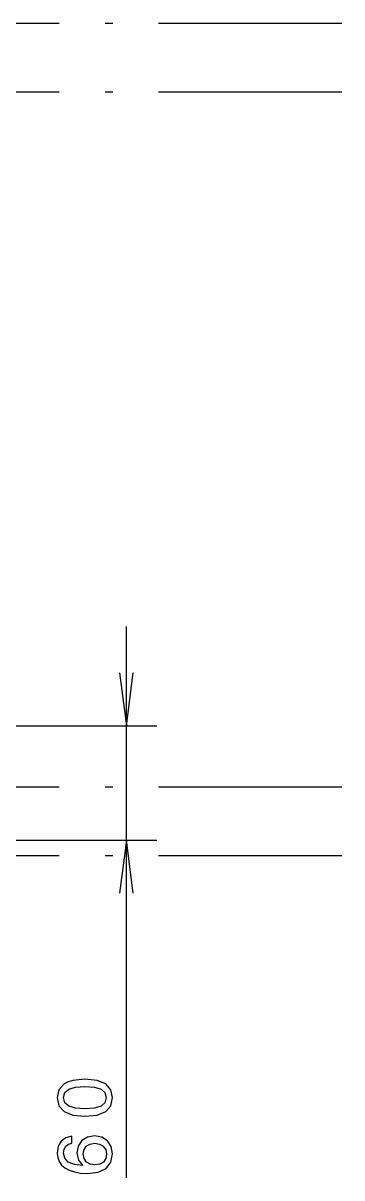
# Model space of a CAD drawing. Extents: x 0 to 1189, y 0 to 841.
# Drawn here: x 790.1 to 810.9, y 198.5 to 274.1 of the extents above; entities that cross this region are included whole.
import ezdxf

# ---------------------------------------------------------------- set-up
doc = ezdxf.new("R2010")
doc.units = 0
doc.linetypes.add('DASHDOT', pattern=[18.5, 12, -3, 0.5, -3])

msp = doc.modelspace()

# ---------------------------------------------------------------- linework, layer by layer
at = {"color": 7, "linetype": 'DASHDOT', "lineweight": 25}
for p, q in [((132.918, 274.069), (810.918, 274.069)), ((132.918, 269.569), (810.918, 269.569)), ((132.918, 224.069), (810.918, 224.069)), ((132.918, 219.569), (810.918, 219.569))]:
    msp.add_line(p, q, dxfattribs=at)
at = {"color": 7, "lineweight": 25}
for p, q in [((796.812, 198.464), (796.812, 234.569)), ((195.668, 228.069), (798.812, 228.069)), ((198.793, 220.569), (798.812, 220.569))]:
    msp.add_line(p, q, dxfattribs=at)
for points in [[(796.355, 231.539), (796.812, 228.069), (797.269, 231.539)], [(797.269, 217.099), (796.812, 220.569), (796.355, 217.099)]]:
    msp.add_lwpolyline(points, dxfattribs=at)
for points in [[(794.103, 202.502), (794.894, 202.578), (795.459, 202.815), (795.802, 203.193), (795.913, 203.718), (795.802, 204.237), (795.459, 204.615), (794.894, 204.847), (794.103, 204.928), (793.316, 204.847), (793.003, 204.752), (792.746, 204.615), (792.403, 204.237), (792.287, 203.718), (792.403, 203.193), (792.751, 202.815), (793.316, 202.578)], [(794.103, 202.986), (793.492, 203.027), (793.054, 203.153), (792.796, 203.38), (792.706, 203.718), (792.796, 204.051), (793.054, 204.277), (793.492, 204.404), (794.103, 204.444), (794.718, 204.404), (795.157, 204.277), (795.414, 204.051), (795.5, 203.718), (795.414, 203.38), (795.157, 203.153), (794.718, 203.027)], [(793.255, 201.192), (792.847, 201.096), (792.544, 200.874), (792.353, 200.531), (792.287, 200.088), (792.322, 199.79), (792.418, 199.533), (792.574, 199.306), (792.796, 199.114), (793.074, 198.963), (793.412, 198.852), (793.81, 198.781), (794.259, 198.761), (794.975, 198.842), (795.494, 199.089), (795.807, 199.487), (795.913, 200.032), (795.822, 200.521), (795.585, 200.894), (795.212, 201.137), (794.738, 201.222), (794.259, 201.137), (793.891, 200.905), (793.659, 200.547), (793.578, 200.103), (793.679, 199.624), (793.966, 199.266), (793.412, 199.341), (793.013, 199.503), (792.776, 199.75), (792.695, 200.093), (792.736, 200.345), (792.842, 200.536), (793.018, 200.663), (793.255, 200.728)], [(794.743, 200.733), (795.061, 200.678), (795.303, 200.536), (795.464, 200.309), (795.515, 200.027), (795.464, 199.73), (795.308, 199.503), (795.066, 199.356), (794.748, 199.311), (794.435, 199.361), (794.198, 199.503), (794.047, 199.735), (793.992, 200.047), (794.047, 200.32), (794.193, 200.536), (794.43, 200.678)]]:
    msp.add_lwpolyline(points, close=True, dxfattribs=at)

doc.saveas('drawing.dxf')
